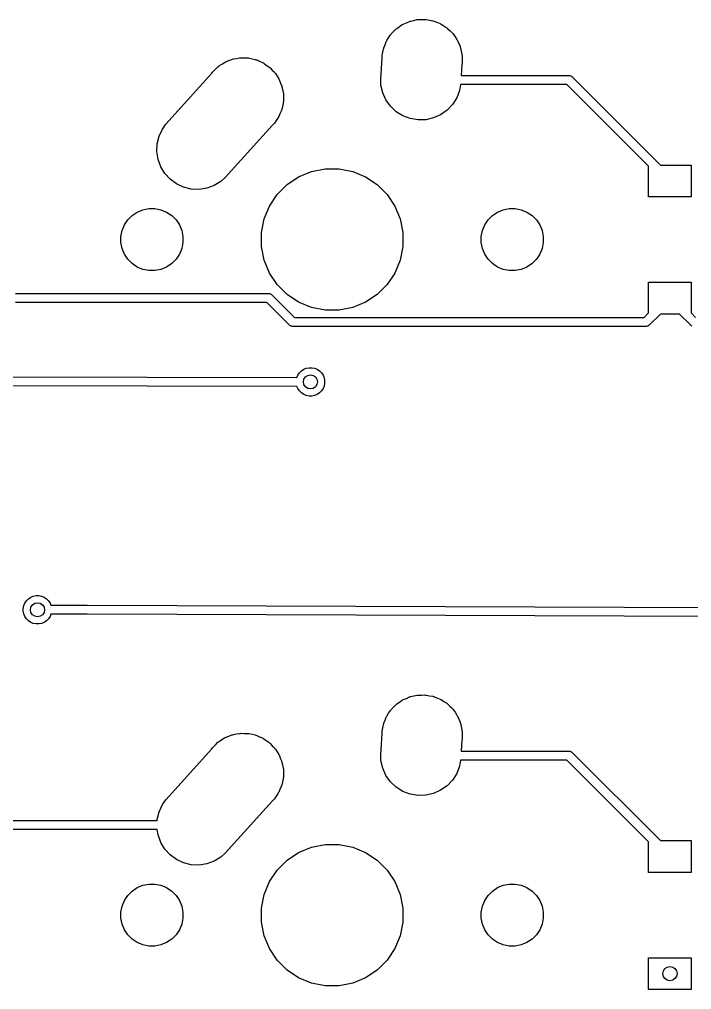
# Model space of a CAD drawing. Extents: x -26.1 to -7.5, y -7.6 to -2.3.
# Drawn here: x -24.692 to -23.946, y -4.303 to -3.226 of the extents above; entities that cross this region are included whole.
import ezdxf

# ---------------------------------------------------------------- set-up
doc = ezdxf.new("R2010")
doc.units = 0
doc.header["$MEASUREMENT"] = 0
doc.layers.add('BLACK', color=7, linetype='CONTINUOUS')

msp = doc.modelspace()

# ---------------------------------------------------------------- linework, layer by layer
at = {"layer": 'BLACK', "linetype": 'CONTINUOUS'}
for p, q in [((-24.2671, -3.23138), (-24.2665, -3.23111)), ((-24.2665, -3.23111), (-24.266, -3.23075)), ((-24.266, -3.23075), (-24.2625, -3.22933)), ((-24.2625, -3.22933), (-24.2592, -3.22781)), ((-24.2592, -3.22781), (-24.2585, -3.22766)), ((-24.2585, -3.22766), (-24.2579, -3.22741)), ((-24.2579, -3.22741), (-24.2543, -3.22669)), ((-24.2543, -3.22669), (-24.2507, -3.22586)), ((-24.2507, -3.22586), (-24.25, -3.22584)), ((-24.25, -3.22584), (-24.2494, -3.22571)), ((-24.2494, -3.22571), (-24.2456, -3.22571)), ((-24.2456, -3.22571), (-24.2419, -3.2256)), ((-24.2419, -3.2256), (-24.2413, -3.22571)), ((-24.2413, -3.22571), (-24.2406, -3.22571)), ((-24.2406, -3.22571), (-24.237, -3.22643)), ((-24.237, -3.22643), (-24.2333, -3.22705)), ((-24.2333, -3.22705), (-24.2327, -3.22728)), ((-24.2327, -3.22728), (-24.2321, -3.22741)), ((-24.2321, -3.22741), (-24.2286, -3.22883)), ((-24.2286, -3.22883), (-24.2252, -3.23015)), ((-24.2252, -3.23015), (-24.2246, -3.2305)), ((-24.2246, -3.2305), (-24.224, -3.23075)), ((-24.224, -3.23075), (-24.2209, -3.23281)), ((-24.2798, -3.24231), (-24.2794, -3.24177)), ((-24.2794, -3.24177), (-24.2768, -3.23914)), ((-24.2768, -3.23914), (-24.2742, -3.23644)), ((-24.2742, -3.23644), (-24.2737, -3.23606)), ((-24.2737, -3.23606), (-24.2732, -3.2356)), ((-24.2732, -3.2356), (-24.2701, -3.23353)), ((-24.2701, -3.23353), (-24.2671, -3.23138)), ((-24.2209, -3.23281), (-24.2178, -3.23478)), ((-24.2178, -3.23478), (-24.2173, -3.23523)), ((-24.2173, -3.23523), (-24.2168, -3.2356)), ((-24.2168, -3.2356), (-24.2141, -3.23822)), ((-24.2141, -3.23822), (-24.2114, -3.24077)), ((-24.2114, -3.24077), (-24.2111, -3.2413)), ((-24.2111, -3.2413), (-24.2106, -3.24177)), ((-24.2106, -3.24177), (-24.2085, -3.24485)), ((-24.2862, -3.25365), (-24.2848, -3.25018)), ((-24.2848, -3.25018), (-24.2845, -3.24963)), ((-24.2845, -3.24963), (-24.2843, -3.24902)), ((-24.2843, -3.24902), (-24.2822, -3.24593)), ((-24.2822, -3.24593), (-24.2802, -3.24279)), ((-24.2802, -3.24279), (-24.2798, -3.24231)), ((-24.2085, -3.24485), (-24.2064, -3.24788)), ((-24.2064, -3.24788), (-24.2061, -3.24848)), ((-24.2061, -3.24848), (-24.2057, -3.24902)), ((-24.2057, -3.24902), (-24.2043, -3.25245)), ((-24.2043, -3.25245), (-24.2028, -3.25584)), ((-24.2893, -3.26564), (-24.2886, -3.26199)), ((-24.2886, -3.26199), (-24.2879, -3.25833)), ((-24.2879, -3.25833), (-24.2877, -3.25772)), ((-24.2877, -3.25772), (-24.2876, -3.25708)), ((-24.2876, -3.25708), (-24.2862, -3.25365)), ((-24.2028, -3.25584), (-24.2027, -3.25648)), ((-24.2027, -3.25648), (-24.2024, -3.25708)), ((-24.2024, -3.25708), (-24.2017, -3.26072)), ((-24.2017, -3.26072), (-24.2009, -3.26434)), ((-24.4672, -3.27515), (-24.4644, -3.27327)), ((-24.4644, -3.27327), (-24.4635, -3.27289)), ((-24.4635, -3.27289), (-24.4627, -3.27238)), ((-24.4627, -3.27238), (-24.4595, -3.27123)), ((-24.4595, -3.27123), (-24.4563, -3.26993)), ((-24.4563, -3.26993), (-24.4554, -3.26974)), ((-24.4554, -3.26974), (-24.4545, -3.2694)), ((-24.4545, -3.2694), (-24.4511, -3.26889)), ((-24.4511, -3.26889), (-24.4478, -3.26823)), ((-24.4478, -3.26823), (-24.4468, -3.26823)), ((-24.4468, -3.26823), (-24.4458, -3.26808)), ((-24.4458, -3.26808), (-24.4424, -3.26823)), ((-24.4424, -3.26823), (-24.4391, -3.26823)), ((-24.4391, -3.26823), (-24.4381, -3.26842)), ((-24.4381, -3.26842), (-24.4371, -3.26846)), ((-24.4371, -3.26846), (-24.4338, -3.26927)), ((-24.4338, -3.26927), (-24.4305, -3.26993)), ((-24.4305, -3.26993), (-24.4296, -3.27031)), ((-24.4296, -3.27031), (-24.4286, -3.27054)), ((-24.4286, -3.27054), (-24.4256, -3.27197)), ((-24.4256, -3.27197), (-24.4224, -3.27327)), ((-24.4224, -3.27327), (-24.4216, -3.27382)), ((-24.4216, -3.27382), (-24.4207, -3.27423)), ((-24.4207, -3.27423), (-24.418, -3.27624)), ((-24.2909, -3.29196), (-24.2893, -3.26848)), ((-24.2893, -3.26848), (-24.2893, -3.26564)), ((-24.2009, -3.26434), (-24.2008, -3.265)), ((-24.2008, -3.265), (-24.2007, -3.26564)), ((-24.2007, -3.26564), (-24.2007, -3.26935)), ((-24.2007, -3.26935), (-24.2007, -3.27088)), ((-24.2007, -3.27088), (-24.2007, -3.27153)), ((-24.2007, -3.27153), (-24.2007, -3.27436)), ((-24.4785, -3.28529), (-24.4778, -3.28429)), ((-24.4778, -3.28429), (-24.4756, -3.28205)), ((-24.4756, -3.28205), (-24.4749, -3.28132)), ((-24.4749, -3.28132), (-24.4741, -3.28051)), ((-24.4741, -3.28051), (-24.4717, -3.27812)), ((-24.4717, -3.27812), (-24.4708, -3.27757)), ((-24.4708, -3.27757), (-24.4701, -3.27691)), ((-24.4701, -3.27691), (-24.4672, -3.27515)), ((-24.418, -3.27624), (-24.4152, -3.27812)), ((-24.4152, -3.27812), (-24.4145, -3.27881)), ((-24.4145, -3.27881), (-24.4137, -3.27939)), ((-24.4137, -3.27939), (-24.4114, -3.28189)), ((-24.4114, -3.28189), (-24.409, -3.28429)), ((-24.409, -3.28429), (-24.4085, -3.2851)), ((-24.201, -3.27587), (-24.2018, -3.28783)), ((-24.2007, -3.27436), (-24.201, -3.27587)), ((-24.5294, -3.34204), (-24.4785, -3.28529)), ((-24.4085, -3.2851), (-24.4078, -3.28583)), ((-24.4078, -3.28583), (-24.4061, -3.28873)), ((-24.4061, -3.28873), (-24.4042, -3.29154)), ((-24.4042, -3.29154), (-24.4038, -3.29245)), ((-24.4038, -3.29245), (-24.4033, -3.29329)), ((-24.4033, -3.29329), (-24.4021, -3.29647)), ((-24.2907, -3.29849), (-24.2909, -3.29196)), ((-24.2018, -3.28783), (-24.0825, -3.28783)), ((-24.0825, -3.28783), (-24.0822, -3.28781)), ((-24.0822, -3.28781), (-24.082, -3.28783)), ((-24.082, -3.28783), (-24.0812, -3.28791)), ((-24.0812, -3.28791), (-24.0803, -3.28819)), ((-24.0803, -3.28819), (-24.0794, -3.28866)), ((-24.0794, -3.28866), (-24.0787, -3.28928)), ((-24.0787, -3.28928), (-24.0785, -3.28947)), ((-24.0785, -3.28947), (-23.9806, -3.38732)), ((-24.4021, -3.29647), (-24.4008, -3.2996)), ((-24.4008, -3.2996), (-24.4006, -3.30056)), ((-24.4006, -3.30056), (-24.4003, -3.30149)), ((-24.4003, -3.30149), (-24.3998, -3.30484)), ((-24.3998, -3.30484), (-24.3991, -3.30816)), ((-24.2888, -3.307), (-24.2907, -3.29849)), ((-24.2036, -3.3045), (-24.2067, -3.31265)), ((-24.2025, -3.29805), (-24.2036, -3.3045)), ((-24.0843, -3.29783), (-24.2025, -3.29783)), ((-24.2025, -3.29783), (-24.2025, -3.29805)), ((-23.9936, -3.38849), (-24.0843, -3.29783)), ((-24.3991, -3.31688), (-24.3993, -3.31785)), ((-24.3991, -3.30816), (-24.3991, -3.30914)), ((-24.3991, -3.30914), (-24.399, -3.31011)), ((-24.399, -3.31011), (-24.3991, -3.3135)), ((-24.3991, -3.3135), (-24.3991, -3.31688)), ((-24.2852, -3.31496), (-24.2888, -3.307)), ((-24.2801, -3.32207), (-24.2852, -3.31496)), ((-24.2067, -3.31265), (-24.2114, -3.32005)), ((-24.4014, -3.3273), (-24.4029, -3.33037)), ((-24.4012, -3.32635), (-24.4014, -3.3273)), ((-24.4008, -3.32544), (-24.4012, -3.32635)), ((-24.4002, -3.32212), (-24.4008, -3.32544)), ((-24.3994, -3.31883), (-24.4002, -3.32212)), ((-24.3993, -3.31785), (-24.3994, -3.31883)), ((-24.2738, -3.32805), (-24.2801, -3.32207)), ((-24.2664, -3.33268), (-24.2738, -3.32805)), ((-24.2173, -3.3264), (-24.2245, -3.33145)), ((-24.2114, -3.32005), (-24.2173, -3.3264)), ((-24.4071, -3.33794), (-24.409, -3.34075)), ((-24.4051, -3.33521), (-24.4071, -3.33794)), ((-24.4047, -3.33432), (-24.4051, -3.33521)), ((-24.4042, -3.3335), (-24.4047, -3.33432)), ((-24.4029, -3.33037), (-24.4042, -3.3335)), ((-24.2582, -3.33578), (-24.2664, -3.33268)), ((-24.2496, -3.33723), (-24.2582, -3.33578)), ((-24.2409, -3.33698), (-24.2496, -3.33723)), ((-24.2324, -3.33503), (-24.2409, -3.33698)), ((-24.2245, -3.33145), (-24.2324, -3.33503)), ((-24.537, -3.35522), (-24.5333, -3.34731)), ((-24.5333, -3.34731), (-24.5294, -3.34204)), ((-24.4113, -3.34299), (-24.4635, -3.4012)), ((-24.409, -3.34075), (-24.4113, -3.34299)), ((-24.5391, -3.36369), (-24.537, -3.35522)), ((-24.5394, -3.37241), (-24.5391, -3.36369)), ((-24.5381, -3.38103), (-24.5394, -3.37241)), ((-24.5351, -3.38923), (-24.5381, -3.38103)), ((-24.5306, -3.39669), (-24.5351, -3.38923)), ((-24.3679, -3.39452), (-24.3527, -3.3915)), ((-24.3527, -3.3915), (-24.3373, -3.3915)), ((-24.3373, -3.3915), (-24.3221, -3.39452)), ((-23.9936, -3.42276), (-23.9936, -3.38849)), ((-23.9806, -3.38732), (-23.9464, -3.38732)), ((-23.9464, -3.38732), (-23.9464, -3.42276)), ((-24.5247, -3.40313), (-24.5306, -3.39669)), ((-24.5177, -3.40829), (-24.5247, -3.40313)), ((-24.4635, -3.4012), (-24.4683, -3.40561)), ((-24.395, -3.40903), (-24.3822, -3.40043)), ((-24.3822, -3.40043), (-24.3679, -3.39452)), ((-24.3221, -3.39452), (-24.3078, -3.40043)), ((-24.3078, -3.40043), (-24.295, -3.40903)), ((-24.5098, -3.41198), (-24.5177, -3.40829)), ((-24.5013, -3.41406), (-24.5098, -3.41198)), ((-24.4926, -3.41444), (-24.5013, -3.41406)), ((-24.484, -3.41312), (-24.4926, -3.41444)), ((-24.4758, -3.41014), (-24.484, -3.41312)), ((-24.4683, -3.40561), (-24.4758, -3.41014)), ((-24.406, -3.41996), (-24.395, -3.40903)), ((-24.295, -3.40903), (-24.284, -3.41996)), ((-24.4146, -3.43282), (-24.406, -3.41996)), ((-24.284, -3.41996), (-24.2754, -3.43282)), ((-23.9464, -3.42276), (-23.9936, -3.42276)), ((-24.555, -3.43688), (-24.5484, -3.43555)), ((-24.5484, -3.43555), (-24.5416, -3.43555)), ((-24.5416, -3.43555), (-24.535, -3.43688)), ((-24.4205, -3.4471), (-24.4146, -3.43282)), ((-24.2754, -3.43282), (-24.2695, -3.4471)), ((-24.155, -3.43688), (-24.1484, -3.43555)), ((-24.1484, -3.43555), (-24.1416, -3.43555)), ((-24.1416, -3.43555), (-24.135, -3.43688)), ((-24.5718, -3.44804), (-24.567, -3.44324)), ((-24.567, -3.44324), (-24.5613, -3.43947)), ((-24.5613, -3.43947), (-24.555, -3.43688)), ((-24.535, -3.43688), (-24.5287, -3.43947)), ((-24.5287, -3.43947), (-24.523, -3.44324)), ((-24.523, -3.44324), (-24.5182, -3.44804)), ((-24.1718, -3.44804), (-24.167, -3.44324)), ((-24.167, -3.44324), (-24.1613, -3.43947)), ((-24.1613, -3.43947), (-24.155, -3.43688)), ((-24.135, -3.43688), (-24.1287, -3.43947)), ((-24.1287, -3.43947), (-24.123, -3.44324)), ((-24.123, -3.44324), (-24.1182, -3.44804)), ((-24.5781, -3.45995), (-24.5755, -3.45368)), ((-24.5755, -3.45368), (-24.5718, -3.44804)), ((-24.5182, -3.44804), (-24.5145, -3.45368)), ((-24.5145, -3.45368), (-24.5119, -3.45995)), ((-24.4235, -3.46227), (-24.4205, -3.4471)), ((-24.2695, -3.4471), (-24.2665, -3.46227)), ((-24.1781, -3.45995), (-24.1755, -3.45368)), ((-24.1755, -3.45368), (-24.1718, -3.44804)), ((-24.1182, -3.44804), (-24.1145, -3.45368)), ((-24.1145, -3.45368), (-24.1119, -3.45995)), ((-24.5794, -3.46661), (-24.5781, -3.45995)), ((-24.5794, -3.47339), (-24.5794, -3.46661)), ((-24.5119, -3.45995), (-24.5106, -3.46661)), ((-24.5106, -3.46661), (-24.5106, -3.47339)), ((-24.4235, -3.47773), (-24.4235, -3.46227)), ((-24.2665, -3.46227), (-24.2665, -3.47773)), ((-24.1794, -3.46661), (-24.1781, -3.45995)), ((-24.1794, -3.47339), (-24.1794, -3.46661)), ((-24.1119, -3.45995), (-24.1106, -3.46661)), ((-24.1106, -3.46661), (-24.1106, -3.47339)), ((-24.5781, -3.48005), (-24.5794, -3.47339)), ((-24.5106, -3.47339), (-24.5119, -3.48005)), ((-24.4205, -3.4929), (-24.4235, -3.47773)), ((-24.2665, -3.47773), (-24.2695, -3.4929)), ((-24.1781, -3.48005), (-24.1794, -3.47339)), ((-24.1106, -3.47339), (-24.1119, -3.48005)), ((-24.5755, -3.48632), (-24.5781, -3.48005)), ((-24.5718, -3.49196), (-24.5755, -3.48632)), ((-24.5145, -3.48632), (-24.5182, -3.49196)), ((-24.5119, -3.48005), (-24.5145, -3.48632)), ((-24.1755, -3.48632), (-24.1781, -3.48005)), ((-24.1718, -3.49196), (-24.1755, -3.48632)), ((-24.1145, -3.48632), (-24.1182, -3.49196)), ((-24.1119, -3.48005), (-24.1145, -3.48632)), ((-24.567, -3.49676), (-24.5718, -3.49196)), ((-24.5613, -3.50053), (-24.567, -3.49676)), ((-24.523, -3.49676), (-24.5287, -3.50053)), ((-24.5182, -3.49196), (-24.523, -3.49676)), ((-24.4146, -3.50718), (-24.4205, -3.4929)), ((-24.2695, -3.4929), (-24.2754, -3.50718)), ((-24.167, -3.49676), (-24.1718, -3.49196)), ((-24.1613, -3.50053), (-24.167, -3.49676)), ((-24.123, -3.49676), (-24.1287, -3.50053)), ((-24.1182, -3.49196), (-24.123, -3.49676)), ((-24.555, -3.50312), (-24.5613, -3.50053)), ((-24.5484, -3.50445), (-24.555, -3.50312)), ((-24.5416, -3.50445), (-24.5484, -3.50445)), ((-24.535, -3.50312), (-24.5416, -3.50445)), ((-24.5287, -3.50053), (-24.535, -3.50312)), ((-24.406, -3.52004), (-24.4146, -3.50718)), ((-24.2754, -3.50718), (-24.284, -3.52004)), ((-24.155, -3.50312), (-24.1613, -3.50053)), ((-24.1484, -3.50445), (-24.155, -3.50312)), ((-24.1416, -3.50445), (-24.1484, -3.50445)), ((-24.135, -3.50312), (-24.1416, -3.50445)), ((-24.1287, -3.50053), (-24.135, -3.50312)), ((-24.395, -3.53097), (-24.406, -3.52004)), ((-24.284, -3.52004), (-24.295, -3.53097)), ((-23.9936, -3.55151), (-23.9936, -3.51724)), ((-23.9936, -3.51724), (-23.9464, -3.51724)), ((-23.9464, -3.51724), (-23.9464, -3.55151)), ((-24.6964, -3.52996), (-24.4155, -3.52996)), ((-24.4155, -3.52996), (-24.4153, -3.52994)), ((-24.4153, -3.52994), (-24.415, -3.52996)), ((-24.415, -3.52996), (-24.4143, -3.53003)), ((-24.4143, -3.53003), (-24.4134, -3.53032)), ((-24.4134, -3.53032), (-24.4125, -3.53078)), ((-24.4125, -3.53078), (-24.4117, -3.53141)), ((-24.4117, -3.53141), (-24.4116, -3.5316)), ((-24.4116, -3.5316), (-24.3868, -3.55637)), ((-24.3822, -3.53957), (-24.395, -3.53097)), ((-24.295, -3.53097), (-24.3078, -3.53957)), ((-24.4173, -3.53996), (-24.6964, -3.53996)), ((-24.3926, -3.56474), (-24.4173, -3.53996)), ((-24.3679, -3.54548), (-24.3822, -3.53957)), ((-24.3078, -3.53957), (-24.3221, -3.54548)), ((-24.3527, -3.5485), (-24.3679, -3.54548)), ((-24.3373, -3.5485), (-24.3527, -3.5485)), ((-24.3221, -3.54548), (-24.3373, -3.5485)), ((-23.9985, -3.55637), (-23.9936, -3.55151)), ((-23.9806, -3.55268), (-23.9927, -3.56474)), ((-23.9594, -3.55268), (-23.9806, -3.55268)), ((-23.9473, -3.56474), (-23.9594, -3.55268)), ((-23.9464, -3.55151), (-23.9415, -3.55637)), ((-24.3924, -3.56493), (-24.3926, -3.56474)), ((-24.3917, -3.56555), (-24.3924, -3.56493)), ((-24.3868, -3.55637), (-23.9985, -3.55637)), ((-23.9929, -3.56493), (-23.9936, -3.56555)), ((-23.9927, -3.56474), (-23.9929, -3.56493)), ((-23.9471, -3.56493), (-23.9473, -3.56474)), ((-23.9464, -3.56555), (-23.9471, -3.56493)), ((-24.3908, -3.56602), (-24.3917, -3.56555)), ((-24.3898, -3.5663), (-24.3908, -3.56602)), ((-24.3891, -3.56637), (-24.3898, -3.5663)), ((-24.3889, -3.5664), (-24.3891, -3.56637)), ((-24.3891, -3.56637), (-24.3891, -3.56637)), ((-24.3886, -3.56637), (-24.3889, -3.5664)), ((-23.9967, -3.56637), (-24.3886, -3.56637)), ((-23.9964, -3.5664), (-23.9967, -3.56637)), ((-23.9962, -3.56637), (-23.9964, -3.5664)), ((-23.9954, -3.5663), (-23.9962, -3.56637)), ((-23.9945, -3.56602), (-23.9954, -3.5663)), ((-23.9936, -3.56555), (-23.9945, -3.56602)), ((-23.9455, -3.56602), (-23.9464, -3.56555)), ((-24.383, -3.62054), (-24.3812, -3.61796)), ((-24.3812, -3.61796), (-24.379, -3.61577)), ((-24.379, -3.61577), (-24.3765, -3.61404)), ((-24.3765, -3.61404), (-24.3736, -3.61286)), ((-24.3736, -3.61286), (-24.3706, -3.61225)), ((-24.3706, -3.61225), (-24.3674, -3.61225)), ((-24.3674, -3.61225), (-24.3644, -3.61286)), ((-24.3644, -3.61286), (-24.3615, -3.61404)), ((-24.3615, -3.61404), (-24.359, -3.61577)), ((-24.359, -3.61577), (-24.3568, -3.61796)), ((-24.3568, -3.61796), (-24.355, -3.62054)), ((-25.3769, -3.621), (-24.384, -3.62297)), ((-24.384, -3.62297), (-24.383, -3.62054)), ((-24.355, -3.62054), (-24.3539, -3.62341)), ((-24.3539, -3.62341), (-24.3533, -3.62645)), ((-24.3533, -3.62955), (-24.3539, -3.63259)), ((-24.3533, -3.62645), (-24.3533, -3.62955)), ((-24.384, -3.63297), (-25.3787, -3.631)), ((-24.383, -3.63546), (-24.384, -3.63297)), ((-24.3812, -3.63804), (-24.383, -3.63546)), ((-24.379, -3.64023), (-24.3812, -3.63804)), ((-24.3765, -3.64196), (-24.379, -3.64023)), ((-24.359, -3.64023), (-24.3615, -3.64196)), ((-24.3568, -3.63804), (-24.359, -3.64023)), ((-24.355, -3.63546), (-24.3568, -3.63804)), ((-24.3539, -3.63259), (-24.355, -3.63546)), ((-24.3736, -3.64314), (-24.3765, -3.64196)), ((-24.3706, -3.64375), (-24.3736, -3.64314)), ((-24.3674, -3.64375), (-24.3706, -3.64375)), ((-24.3644, -3.64314), (-24.3674, -3.64375)), ((-24.3615, -3.64196), (-24.3644, -3.64314)), ((-24.6795, -3.86704), (-24.6766, -3.86586)), ((-24.6766, -3.86586), (-24.6736, -3.86525)), ((-24.6736, -3.86525), (-24.6704, -3.86525)), ((-24.6704, -3.86525), (-24.6674, -3.86586)), ((-24.6674, -3.86586), (-24.6645, -3.86704)), ((-24.6877, -3.87945), (-24.6871, -3.87641)), ((-24.6871, -3.87641), (-24.686, -3.87354)), ((-24.686, -3.87354), (-24.6842, -3.87096)), ((-24.6842, -3.87096), (-24.682, -3.86877)), ((-24.682, -3.86877), (-24.6795, -3.86704)), ((-24.6645, -3.86704), (-24.662, -3.86877)), ((-24.662, -3.86877), (-24.6598, -3.87096)), ((-24.6598, -3.87096), (-24.658, -3.87354)), ((-24.658, -3.87354), (-24.657, -3.876)), ((-24.657, -3.876), (-24.6172, -3.876)), ((-24.6172, -3.876), (-24.6172, -3.876)), ((-24.6172, -3.876), (-24.617, -3.876)), ((-24.617, -3.876), (-24.6168, -3.876)), ((-24.6168, -3.876), (-24.6167, -3.876)), ((-24.6167, -3.876), (-21.967, -3.88495)), ((-24.6877, -3.88255), (-24.6877, -3.87945)), ((-24.6871, -3.88559), (-24.6877, -3.88255)), ((-24.686, -3.88846), (-24.6871, -3.88559)), ((-24.657, -3.886), (-24.658, -3.88846)), ((-24.617, -3.886), (-24.657, -3.886)), ((-21.967, -3.89495), (-24.617, -3.886)), ((-24.6842, -3.89104), (-24.686, -3.88846)), ((-24.682, -3.89323), (-24.6842, -3.89104)), ((-24.6795, -3.89496), (-24.682, -3.89323)), ((-24.6766, -3.89614), (-24.6795, -3.89496)), ((-24.6736, -3.89675), (-24.6766, -3.89614)), ((-24.6704, -3.89675), (-24.6736, -3.89675)), ((-24.6674, -3.89614), (-24.6704, -3.89675)), ((-24.6645, -3.89496), (-24.6674, -3.89614)), ((-24.662, -3.89323), (-24.6645, -3.89496)), ((-24.6598, -3.89104), (-24.662, -3.89323)), ((-24.658, -3.88846), (-24.6598, -3.89104)), ((-24.2732, -3.9856), (-24.2701, -3.98353)), ((-24.2701, -3.98353), (-24.2671, -3.98138)), ((-24.2671, -3.98138), (-24.2665, -3.98111)), ((-24.2665, -3.98111), (-24.266, -3.98075)), ((-24.266, -3.98075), (-24.2625, -3.97933)), ((-24.2625, -3.97933), (-24.2592, -3.97781)), ((-24.2592, -3.97781), (-24.2585, -3.97766)), ((-24.2585, -3.97766), (-24.2579, -3.97741)), ((-24.2579, -3.97741), (-24.2543, -3.97669)), ((-24.2543, -3.97669), (-24.2507, -3.97586)), ((-24.2507, -3.97586), (-24.25, -3.97584)), ((-24.25, -3.97584), (-24.2494, -3.97571)), ((-24.2494, -3.97571), (-24.2456, -3.97571)), ((-24.2456, -3.97571), (-24.2419, -3.9756)), ((-24.2419, -3.9756), (-24.2413, -3.97571)), ((-24.2413, -3.97571), (-24.2406, -3.97571)), ((-24.2406, -3.97571), (-24.237, -3.97643)), ((-24.237, -3.97643), (-24.2333, -3.97705)), ((-24.2333, -3.97705), (-24.2327, -3.97728)), ((-24.2327, -3.97728), (-24.2321, -3.97741)), ((-24.2321, -3.97741), (-24.2286, -3.97883)), ((-24.2286, -3.97883), (-24.2252, -3.98015)), ((-24.2252, -3.98015), (-24.2246, -3.9805)), ((-24.2246, -3.9805), (-24.224, -3.98075)), ((-24.224, -3.98075), (-24.2209, -3.98281)), ((-24.2209, -3.98281), (-24.2178, -3.98478)), ((-24.2178, -3.98478), (-24.2173, -3.98523)), ((-24.2843, -3.99902), (-24.2822, -3.99593)), ((-24.2822, -3.99593), (-24.2802, -3.99279)), ((-24.2802, -3.99279), (-24.2798, -3.99231)), ((-24.2798, -3.99231), (-24.2794, -3.99177)), ((-24.2794, -3.99177), (-24.2768, -3.98914)), ((-24.2768, -3.98914), (-24.2742, -3.98644)), ((-24.2742, -3.98644), (-24.2737, -3.98606)), ((-24.2737, -3.98606), (-24.2732, -3.9856)), ((-24.2173, -3.98523), (-24.2168, -3.9856)), ((-24.2168, -3.9856), (-24.2141, -3.98822)), ((-24.2141, -3.98822), (-24.2114, -3.99077)), ((-24.2114, -3.99077), (-24.2111, -3.9913)), ((-24.2111, -3.9913), (-24.2106, -3.99177)), ((-24.2106, -3.99177), (-24.2085, -3.99485)), ((-24.2085, -3.99485), (-24.2064, -3.99788)), ((-24.2876, -4.00708), (-24.2862, -4.00365)), ((-24.2862, -4.00365), (-24.2848, -4.00018)), ((-24.2848, -4.00018), (-24.2845, -3.99963)), ((-24.2845, -3.99963), (-24.2843, -3.99902)), ((-24.2064, -3.99788), (-24.2061, -3.99848)), ((-24.2061, -3.99848), (-24.2057, -3.99902)), ((-24.2057, -3.99902), (-24.2043, -4.00245)), ((-24.2043, -4.00245), (-24.2028, -4.00584)), ((-24.2028, -4.00584), (-24.2027, -4.00648)), ((-24.2027, -4.00648), (-24.2024, -4.00708)), ((-24.2893, -4.01564), (-24.2886, -4.01199)), ((-24.2893, -4.01847), (-24.2893, -4.01564)), ((-24.2886, -4.01199), (-24.2879, -4.00833)), ((-24.2879, -4.00833), (-24.2877, -4.00772)), ((-24.2877, -4.00772), (-24.2876, -4.00708)), ((-24.2024, -4.00708), (-24.2017, -4.01072)), ((-24.2017, -4.01072), (-24.2009, -4.01434)), ((-24.2009, -4.01434), (-24.2008, -4.015)), ((-24.2008, -4.015), (-24.2007, -4.01564)), ((-24.2007, -4.01564), (-24.2007, -4.01935)), ((-24.4741, -4.03051), (-24.4717, -4.02812)), ((-24.4717, -4.02812), (-24.4708, -4.02757)), ((-24.4708, -4.02757), (-24.4701, -4.02691)), ((-24.4701, -4.02691), (-24.4672, -4.02515)), ((-24.4672, -4.02515), (-24.4644, -4.02327)), ((-24.4644, -4.02327), (-24.4635, -4.02289)), ((-24.4635, -4.02289), (-24.4627, -4.02238)), ((-24.4627, -4.02238), (-24.4595, -4.02123)), ((-24.4595, -4.02123), (-24.4563, -4.01993)), ((-24.4563, -4.01993), (-24.4554, -4.01974)), ((-24.4554, -4.01974), (-24.4545, -4.0194)), ((-24.4545, -4.0194), (-24.4511, -4.01889)), ((-24.4511, -4.01889), (-24.4478, -4.01823)), ((-24.4478, -4.01823), (-24.4468, -4.01823)), ((-24.4468, -4.01823), (-24.4458, -4.01808)), ((-24.4458, -4.01808), (-24.4424, -4.01823)), ((-24.4424, -4.01823), (-24.4391, -4.01823)), ((-24.4391, -4.01823), (-24.4381, -4.01842)), ((-24.4381, -4.01842), (-24.4371, -4.01846)), ((-24.4371, -4.01846), (-24.4338, -4.01927)), ((-24.4338, -4.01927), (-24.4305, -4.01993)), ((-24.4305, -4.01993), (-24.4296, -4.02031)), ((-24.4296, -4.02031), (-24.4286, -4.02054)), ((-24.4286, -4.02054), (-24.4256, -4.02197)), ((-24.4256, -4.02197), (-24.4224, -4.02327)), ((-24.4224, -4.02327), (-24.4216, -4.02382)), ((-24.4216, -4.02382), (-24.4207, -4.02423)), ((-24.4207, -4.02423), (-24.418, -4.02624)), ((-24.418, -4.02624), (-24.4152, -4.02812)), ((-24.4152, -4.02812), (-24.4145, -4.02881)), ((-24.2909, -4.04196), (-24.2893, -4.01847)), ((-24.201, -4.02587), (-24.2018, -4.03783)), ((-24.2007, -4.02436), (-24.201, -4.02587)), ((-24.2007, -4.01935), (-24.2007, -4.02088)), ((-24.2007, -4.02088), (-24.2007, -4.02153)), ((-24.2007, -4.02153), (-24.2007, -4.02436)), ((-24.5294, -4.09204), (-24.4785, -4.03529)), ((-24.4785, -4.03529), (-24.4778, -4.03429)), ((-24.4778, -4.03429), (-24.4756, -4.03205)), ((-24.4756, -4.03205), (-24.4749, -4.03132)), ((-24.4749, -4.03132), (-24.4741, -4.03051)), ((-24.4145, -4.02881), (-24.4137, -4.02939)), ((-24.4137, -4.02939), (-24.4114, -4.03189)), ((-24.4114, -4.03189), (-24.409, -4.03429)), ((-24.409, -4.03429), (-24.4085, -4.0351)), ((-24.4085, -4.0351), (-24.4078, -4.03583)), ((-24.4078, -4.03583), (-24.4061, -4.03873)), ((-24.4061, -4.03873), (-24.4042, -4.04154)), ((-24.2018, -4.03783), (-24.0825, -4.03783)), ((-24.0825, -4.03783), (-24.0822, -4.03781)), ((-24.0822, -4.03781), (-24.082, -4.03783)), ((-24.082, -4.03783), (-24.0812, -4.03791)), ((-24.0812, -4.03791), (-24.0803, -4.03819)), ((-24.0803, -4.03819), (-24.0794, -4.03866)), ((-24.0794, -4.03866), (-24.0787, -4.03928)), ((-24.4042, -4.04154), (-24.4038, -4.04245)), ((-24.4038, -4.04245), (-24.4033, -4.04329)), ((-24.4033, -4.04329), (-24.4021, -4.04647)), ((-24.4021, -4.04647), (-24.4008, -4.0496)), ((-24.4008, -4.0496), (-24.4006, -4.05056)), ((-24.2907, -4.04849), (-24.2909, -4.04196)), ((-24.2888, -4.057), (-24.2907, -4.04849)), ((-24.2025, -4.04805), (-24.2036, -4.0545)), ((-24.0843, -4.04783), (-24.2025, -4.04783)), ((-24.2025, -4.04783), (-24.2025, -4.04805)), ((-23.9936, -4.13849), (-24.0843, -4.04783)), ((-24.0787, -4.03928), (-24.0785, -4.03947)), ((-24.0785, -4.03947), (-23.9806, -4.13732)), ((-24.4006, -4.05056), (-24.4003, -4.05149)), ((-24.4003, -4.05149), (-24.3998, -4.05484)), ((-24.3998, -4.05484), (-24.3991, -4.05816)), ((-24.3991, -4.05816), (-24.3991, -4.05914)), ((-24.3991, -4.05914), (-24.399, -4.06011)), ((-24.399, -4.06011), (-24.3991, -4.0635)), ((-24.2852, -4.06496), (-24.2888, -4.057)), ((-24.2036, -4.0545), (-24.2067, -4.06265)), ((-24.3994, -4.06883), (-24.4002, -4.07212)), ((-24.3993, -4.06785), (-24.3994, -4.06883)), ((-24.3991, -4.06688), (-24.3993, -4.06785)), ((-24.3991, -4.0635), (-24.3991, -4.06688)), ((-24.2801, -4.07207), (-24.2852, -4.06496)), ((-24.2114, -4.07005), (-24.2173, -4.0764)), ((-24.2067, -4.06265), (-24.2114, -4.07005)), ((-24.4029, -4.08037), (-24.4042, -4.0835)), ((-24.4014, -4.0773), (-24.4029, -4.08037)), ((-24.4012, -4.07635), (-24.4014, -4.0773)), ((-24.4008, -4.07544), (-24.4012, -4.07635)), ((-24.4002, -4.07212), (-24.4008, -4.07544)), ((-24.2738, -4.07805), (-24.2801, -4.07207)), ((-24.2664, -4.08268), (-24.2738, -4.07805)), ((-24.2245, -4.08145), (-24.2324, -4.08503)), ((-24.2173, -4.0764), (-24.2245, -4.08145)), ((-24.5333, -4.09731), (-24.5294, -4.09204)), ((-24.409, -4.09075), (-24.4113, -4.09299)), ((-24.4071, -4.08794), (-24.409, -4.09075)), ((-24.4051, -4.08521), (-24.4071, -4.08794)), ((-24.4047, -4.08432), (-24.4051, -4.08521)), ((-24.4042, -4.0835), (-24.4047, -4.08432)), ((-24.2582, -4.08578), (-24.2664, -4.08268)), ((-24.2496, -4.08723), (-24.2582, -4.08578)), ((-24.2409, -4.08698), (-24.2496, -4.08723)), ((-24.2324, -4.08503), (-24.2409, -4.08698)), ((-24.537, -4.10522), (-24.5333, -4.09731)), ((-24.4113, -4.09299), (-24.4635, -4.1512)), ((-24.5391, -4.11369), (-24.537, -4.10522)), ((-24.5391, -4.115), (-24.5391, -4.11369)), ((-24.539, -4.125), (-24.7295, -4.125)), ((-24.7277, -4.115), (-24.5391, -4.115)), ((-24.5381, -4.13103), (-24.539, -4.125)), ((-24.5351, -4.13923), (-24.5381, -4.13103)), ((-24.5306, -4.14669), (-24.5351, -4.13923)), ((-24.5247, -4.15313), (-24.5306, -4.14669)), ((-24.3822, -4.15043), (-24.3679, -4.14452)), ((-24.3679, -4.14452), (-24.3527, -4.1415)), ((-24.3527, -4.1415), (-24.3373, -4.1415)), ((-24.3373, -4.1415), (-24.3221, -4.14452)), ((-24.3221, -4.14452), (-24.3078, -4.15043)), ((-23.9936, -4.17276), (-23.9936, -4.13849)), ((-23.9806, -4.13732), (-23.9464, -4.13732)), ((-23.9464, -4.13732), (-23.9464, -4.17276)), ((-24.5177, -4.15829), (-24.5247, -4.15313)), ((-24.4683, -4.15561), (-24.4758, -4.16014)), ((-24.4635, -4.1512), (-24.4683, -4.15561)), ((-24.395, -4.15903), (-24.3822, -4.15043)), ((-24.3078, -4.15043), (-24.295, -4.15903)), ((-24.5098, -4.16198), (-24.5177, -4.15829)), ((-24.5013, -4.16406), (-24.5098, -4.16198)), ((-24.4926, -4.16444), (-24.5013, -4.16406)), ((-24.484, -4.16312), (-24.4926, -4.16444)), ((-24.4758, -4.16014), (-24.484, -4.16312)), ((-24.406, -4.16996), (-24.395, -4.15903)), ((-24.295, -4.15903), (-24.284, -4.16996)), ((-24.4146, -4.18282), (-24.406, -4.16996)), ((-24.284, -4.16996), (-24.2754, -4.18282)), ((-23.9464, -4.17276), (-23.9936, -4.17276)), ((-24.567, -4.19324), (-24.5613, -4.18947)), ((-24.5613, -4.18947), (-24.555, -4.18688)), ((-24.555, -4.18688), (-24.5484, -4.18555)), ((-24.5484, -4.18555), (-24.5416, -4.18555)), ((-24.5416, -4.18555), (-24.535, -4.18688)), ((-24.535, -4.18688), (-24.5287, -4.18947)), ((-24.5287, -4.18947), (-24.523, -4.19324)), ((-24.4205, -4.1971), (-24.4146, -4.18282)), ((-24.2754, -4.18282), (-24.2695, -4.1971)), ((-24.167, -4.19324), (-24.1613, -4.18947)), ((-24.1613, -4.18947), (-24.155, -4.18688)), ((-24.155, -4.18688), (-24.1484, -4.18555)), ((-24.1484, -4.18555), (-24.1416, -4.18555)), ((-24.1416, -4.18555), (-24.135, -4.18688)), ((-24.135, -4.18688), (-24.1287, -4.18947)), ((-24.1287, -4.18947), (-24.123, -4.19324)), ((-24.5755, -4.20368), (-24.5718, -4.19804)), ((-24.5718, -4.19804), (-24.567, -4.19324)), ((-24.523, -4.19324), (-24.5182, -4.19804)), ((-24.5182, -4.19804), (-24.5145, -4.20368)), ((-24.4235, -4.21227), (-24.4205, -4.1971)), ((-24.2695, -4.1971), (-24.2665, -4.21227)), ((-24.1755, -4.20368), (-24.1718, -4.19804)), ((-24.1718, -4.19804), (-24.167, -4.19324)), ((-24.123, -4.19324), (-24.1182, -4.19804)), ((-24.1182, -4.19804), (-24.1145, -4.20368)), ((-24.5794, -4.21661), (-24.5781, -4.20995)), ((-24.5781, -4.20995), (-24.5755, -4.20368)), ((-24.5145, -4.20368), (-24.5119, -4.20995)), ((-24.5119, -4.20995), (-24.5106, -4.21661)), ((-24.1794, -4.21661), (-24.1781, -4.20995)), ((-24.1781, -4.20995), (-24.1755, -4.20368)), ((-24.1145, -4.20368), (-24.1119, -4.20995)), ((-24.1119, -4.20995), (-24.1106, -4.21661)), ((-24.5794, -4.22339), (-24.5794, -4.21661)), ((-24.5106, -4.21661), (-24.5106, -4.22339)), ((-24.4235, -4.22773), (-24.4235, -4.21227)), ((-24.2665, -4.21227), (-24.2665, -4.22773)), ((-24.1794, -4.22339), (-24.1794, -4.21661)), ((-24.1106, -4.21661), (-24.1106, -4.22339)), ((-24.5781, -4.23005), (-24.5794, -4.22339)), ((-24.5755, -4.23632), (-24.5781, -4.23005)), ((-24.5119, -4.23005), (-24.5145, -4.23632)), ((-24.5106, -4.22339), (-24.5119, -4.23005)), ((-24.4205, -4.2429), (-24.4235, -4.22773)), ((-24.2665, -4.22773), (-24.2695, -4.2429)), ((-24.1781, -4.23005), (-24.1794, -4.22339)), ((-24.1755, -4.23632), (-24.1781, -4.23005)), ((-24.1119, -4.23005), (-24.1145, -4.23632)), ((-24.1106, -4.22339), (-24.1119, -4.23005)), ((-24.5718, -4.24196), (-24.5755, -4.23632)), ((-24.567, -4.24676), (-24.5718, -4.24196)), ((-24.5182, -4.24196), (-24.523, -4.24676)), ((-24.5145, -4.23632), (-24.5182, -4.24196)), ((-24.4146, -4.25718), (-24.4205, -4.2429)), ((-24.2695, -4.2429), (-24.2754, -4.25718)), ((-24.1718, -4.24196), (-24.1755, -4.23632)), ((-24.167, -4.24676), (-24.1718, -4.24196)), ((-24.1182, -4.24196), (-24.123, -4.24676)), ((-24.1145, -4.23632), (-24.1182, -4.24196)), ((-24.5613, -4.25053), (-24.567, -4.24676)), ((-24.555, -4.25312), (-24.5613, -4.25053)), ((-24.5484, -4.25445), (-24.555, -4.25312)), ((-24.5416, -4.25445), (-24.5484, -4.25445)), ((-24.535, -4.25312), (-24.5416, -4.25445)), ((-24.5287, -4.25053), (-24.535, -4.25312)), ((-24.523, -4.24676), (-24.5287, -4.25053)), ((-24.1613, -4.25053), (-24.167, -4.24676)), ((-24.155, -4.25312), (-24.1613, -4.25053)), ((-24.1484, -4.25445), (-24.155, -4.25312)), ((-24.1416, -4.25445), (-24.1484, -4.25445)), ((-24.135, -4.25312), (-24.1416, -4.25445)), ((-24.1287, -4.25053), (-24.135, -4.25312)), ((-24.123, -4.24676), (-24.1287, -4.25053)), ((-24.406, -4.27004), (-24.4146, -4.25718)), ((-24.2754, -4.25718), (-24.284, -4.27004)), ((-24.395, -4.28097), (-24.406, -4.27004)), ((-24.284, -4.27004), (-24.295, -4.28097)), ((-23.9936, -4.30268), (-23.9936, -4.26724)), ((-23.9936, -4.26724), (-23.9464, -4.26724)), ((-23.9464, -4.26724), (-23.9464, -4.30268)), ((-24.3822, -4.28957), (-24.395, -4.28097)), ((-24.295, -4.28097), (-24.3078, -4.28957)), ((-24.3679, -4.29548), (-24.3822, -4.28957)), ((-24.3527, -4.2985), (-24.3679, -4.29548)), ((-24.3221, -4.29548), (-24.3373, -4.2985)), ((-24.3078, -4.28957), (-24.3221, -4.29548)), ((-24.3373, -4.2985), (-24.3527, -4.2985)), ((-23.9464, -4.30268), (-23.9936, -4.30268))]:
    msp.add_line(p, q, dxfattribs=at)
at = {"layer": 'BLACK'}
for centre in [(-24.369, -3.628), (-24.672, -3.881), (-23.97, -4.28496)]:
    msp.add_circle(centre, 0.00787, dxfattribs=at)

doc.saveas('drawing.dxf')
